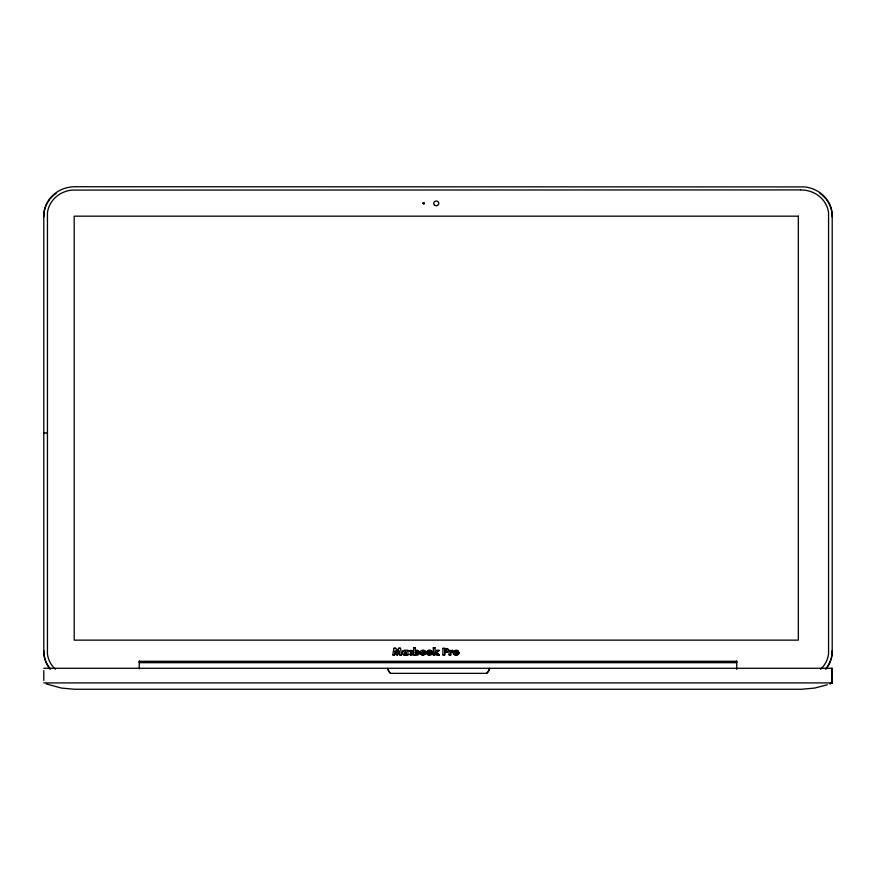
<?xml version="1.0" encoding="UTF-8"?>
<svg xmlns="http://www.w3.org/2000/svg" width="876" height="876" viewBox="0 0 876 876"><rect width="100%" height="100%" fill="white"/><g stroke="black" fill="none" stroke-linecap="round" stroke-linejoin="round"><path stroke-width="1.31" d="M425.78 653.157L425.824 652.587M432.306 653.157L432.35 652.587M458.947 653.157L458.991 652.587M419.286 652.587L419.232 653.233A2.365 2.19 0 0 1 418.454 654.492M402.391 652.708L402.445 652.051A2.365 2.179 0 0 1 403.245 650.78L403.595 650.539M450.779 653.025L451.26 651.821M444.745 651.273L445.862 651.339L446.377 650.452M394.583 654.799C389.623 654.81 397.616 656.179 395.185 651.054L396.806 654.919L397.529 654.919L399.226 651.175L399.752 654.919L401.58 654.799L399.752 654.919M394.583 654.919L395.185 651.175M392.766 654.919L393.959 648.295L395.766 648.295L397.189 651.886L398.69 648.295L400.518 648.295L401.58 654.919M417.524 652.587L416.899 653.627L415.662 653.299M421.827 652.708L422.944 651.558L423.973 652.313M454.994 652.708L455.64 651.645L456.538 651.755M424.061 652.587L423.732 653.441M430.587 652.587L429.47 653.616L428.353 652.587M457.228 652.587L456.9 653.441M406.333 652.587L405.238 653.715L404.219 652.938M415.432 652.204L415.432 653.102M415.344 652.708L416.012 651.656L417.261 652.062M432.306 653.036L431.693 654.284M420.097 652.248L420.436 651.372M426.634 652.248L428.835 650.266M453.275 652.248L454.863 650.419L457.381 650.539M398.69 648.295L397.189 651.886M397.529 654.919L399.226 651.054M432.186 653.441L431.255 654.635M458.827 653.441L458.334 654.284M420.228 651.853L420.721 651.021M426.754 651.853C427.871 649.445 432.262 649.839 432.35 652.708M450.866 652.412L451.567 651.7M446.322 650.791L445.358 651.273M417.458 652.938L416.012 653.529M422.09 651.919L422.462 653.649L423.973 652.992M428.627 651.919C427.203 653.835 431.288 654.449 430.51 652.193M428.419 652.357L428.999 651.645M455.06 652.357L456.111 651.678M457.152 652.992L456.111 653.748L454.994 652.587M409.289 651.525L410.461 650.441L412.738 650.485L412.738 651.941L411.402 651.602A1.117 1.029 0 0 0 411.402 653.584L412.738 653.496L412.738 654.821M425.451 653.825L423.612 655.04M458.619 653.825L457.381 654.887M451.052 650.769L449.081 650.375L449.081 654.919L450.779 654.919L450.779 652.905M453.604 651.492L456.166 650.342M447.822 651.897L444.745 652.762M436.785 650.375L439.095 650.496L436.785 650.375L435.011 652.094L435.011 647.649L433.313 647.649L433.313 654.919L435.011 654.919L435.011 652.992L436.872 654.799L439.248 654.919L436.872 654.919L435.011 653.124M439.248 654.919L436.708 652.543L439.095 650.375M415.399 650.813L416.396 650.288M425.167 654.164L422.944 655.084L421.148 654.514M418.093 654.744L418.454 654.372A2.365 2.19 0 0 0 419.232 653.113M403.245 650.901L404.789 650.244L406.278 650.813M415.662 651.996L416.439 651.7M406.015 653.299L404.778 653.496M447.483 652.215L444.745 652.642L444.745 654.919L442.917 654.919L442.917 648.295L447.351 648.678A2.08 1.927 0 0 1 448.129 649.62L448.238 650.134M409.979 650.824L412.738 650.605M431.255 654.514L428.802 655.04L427.247 654.164A2.42 2.234 0 0 1 426.634 653.014M457.896 654.514L455.432 655.04L453.888 654.164A2.42 2.234 0 0 1 453.275 653.014M412.738 653.376L411.402 653.704A1.117 1.029 0 0 1 410.702 652.719M418.093 654.624L415.64 654.547M43.8 668.278L832.2 668.278L832.2 682.908L829.769 683.882L831.992 682.908L831.992 668.278M451.348 650.671L452.673 650.331L452.673 651.941A1.643 1.522 0 0 0 451.567 651.821M404.373 654.909L405.785 654.722M405.325 655.007L406.278 654.306L406.278 654.919L407.975 654.919L407.975 650.375L403.967 650.496M412.738 654.7L411.019 654.898M827.305 684.78L814.614 688.065L801.507 689.27L74.504 689.27L61.386 688.065L46.231 683.882M417.71 654.799L416.352 654.887M430.74 654.766L428.2 654.766M421.685 650.539L423.634 650.266L425.156 651.142M404.789 651.799L406.256 652.324M422.462 651.777L423.732 651.985M428.999 651.777L430.51 652.313M423.371 653.551L421.893 652.948M456.549 653.551L455.06 652.948M451.808 650.496L452.673 650.452M456.79 654.919L455.432 654.919M422.298 650.386L424.718 650.791M800.303 189.917L71.843 190.092A27.824 25.711 0 0 0 47.446 212.638L47.446 654.054A27.824 25.711 0 0 0 55.407 669.242M413.702 647.769L415.399 647.769M433.313 647.769L435.011 647.769M398.69 648.415L400.518 648.295M442.917 648.415L447.351 648.798A2.08 1.927 0 0 1 448.129 649.74M444.745 649.784L445.358 649.784M406.278 650.496L407.975 650.496M449.081 650.496L450.779 650.496M397.529 654.799L396.806 654.919M406.278 654.799L407.975 654.799M413.702 654.799L415.399 654.799M433.313 654.799L435.011 654.799M442.917 654.799L444.745 654.799M449.081 654.799L450.779 654.799M139.251 661.26L736.749 661.26M139.251 662.103L736.749 662.103M139.251 662.683L736.749 662.683M390.652 673.359A8.574 8.563 90 0 1 387.729 668.278A8.136 8.136 0 0 0 390.652 673.359L486.618 673.359A8.574 8.574 0 0 0 489.542 668.278A8.278 8.278 0 0 1 486.618 673.359M43.8 682.908L832.2 682.908M800.752 189.939L804.157 190.092A27.824 25.711 0 0 1 828.554 212.638L828.554 654.054A27.824 25.711 0 0 1 820.593 669.242M429.525 650.342L430.74 650.539M417.315 650.397L415.399 650.934L415.399 647.649L413.702 647.649L413.702 654.919L415.399 654.919L415.399 654.306L415.892 654.843M445.829 649.839L444.745 649.663L444.745 651.405M429.47 651.678L430.258 651.985M417.315 650.277L418.432 650.901A2.365 2.179 0 0 1 419.232 652.051L419.286 652.708M422.265 655.04L420.71 654.164A2.42 2.234 0 0 1 420.097 653.014M404.373 655.029L403.584 654.624M456.812 650.266L457.896 650.791M411.019 655.018L409.979 654.481M403.967 654.919L403.223 654.372A2.365 2.19 0 0 1 402.445 653.113M454.841 654.887L453.888 654.284A2.42 2.234 0 0 1 453.275 653.135L453.231 652.554M410.461 654.865L409.563 654.131M456.538 651.635L457.141 652.313M416.888 651.667L417.458 652.368M427.685 654.635L427.247 654.284A2.42 2.234 0 0 1 426.634 653.135L426.59 652.554M431.255 650.671L432.186 651.744M436.708 652.412L439.248 654.799M458.334 651.021L458.991 652.708M456.9 651.853L457.228 652.708M446.147 649.872L446.377 650.583M425.451 651.361L425.824 652.708M402.391 652.587L402.445 653.233A2.365 2.19 0 0 0 403.223 654.492M420.064 652.554L420.097 653.135A2.42 2.234 0 0 0 420.71 654.284M448.238 650.014L448.271 650.561M736.749 661.008L736.749 669.384M395.766 648.295L393.959 648.295M139.251 661.008L139.251 668.892M43.8 670.633L43.8 680.367M43.8 433.346A1.927 0.734 0 0 1 45.53 432.93A1.927 0.734 0 0 1 47.249 433.346M50.206 668.596A31.284 28.908 0 0 1 43.8 650.572M819.892 193.377A31.284 28.908 0 0 1 825.794 198.83M826.615 199.87A31.284 28.908 0 0 1 832.2 216.854M832.2 650.572A31.284 28.908 0 0 1 825.794 668.596M825.794 669.319A31.284 28.908 0 0 0 832.2 651.295L832.2 216.12A31.284 28.908 0 0 0 804.562 186.916L75.621 186.73A31.284 28.908 0 0 0 43.8 216.12L43.8 651.295A31.284 28.908 0 0 0 50.206 669.319M43.8 216.854A31.284 28.908 0 0 1 49.385 199.87M50.206 198.83A31.284 28.908 0 0 1 56.108 193.377M402.445 652.324A2.365 2.19 0 0 1 403.245 651.054M418.432 651.054A2.365 2.19 0 0 1 419.232 652.324M422.856 203.144C424.126 206.736 425.835 200.593 422.856 203.144M798.332 216.175L74.197 216.175L74.197 640.137L798.332 640.137L798.332 216.175M434.463 205.05A2.54 2.354 0 0 0 438.723 203.988A2.54 2.354 0 0 0 435.602 201.108A2.54 2.354 0 0 0 434.463 205.05"/></g></svg>
